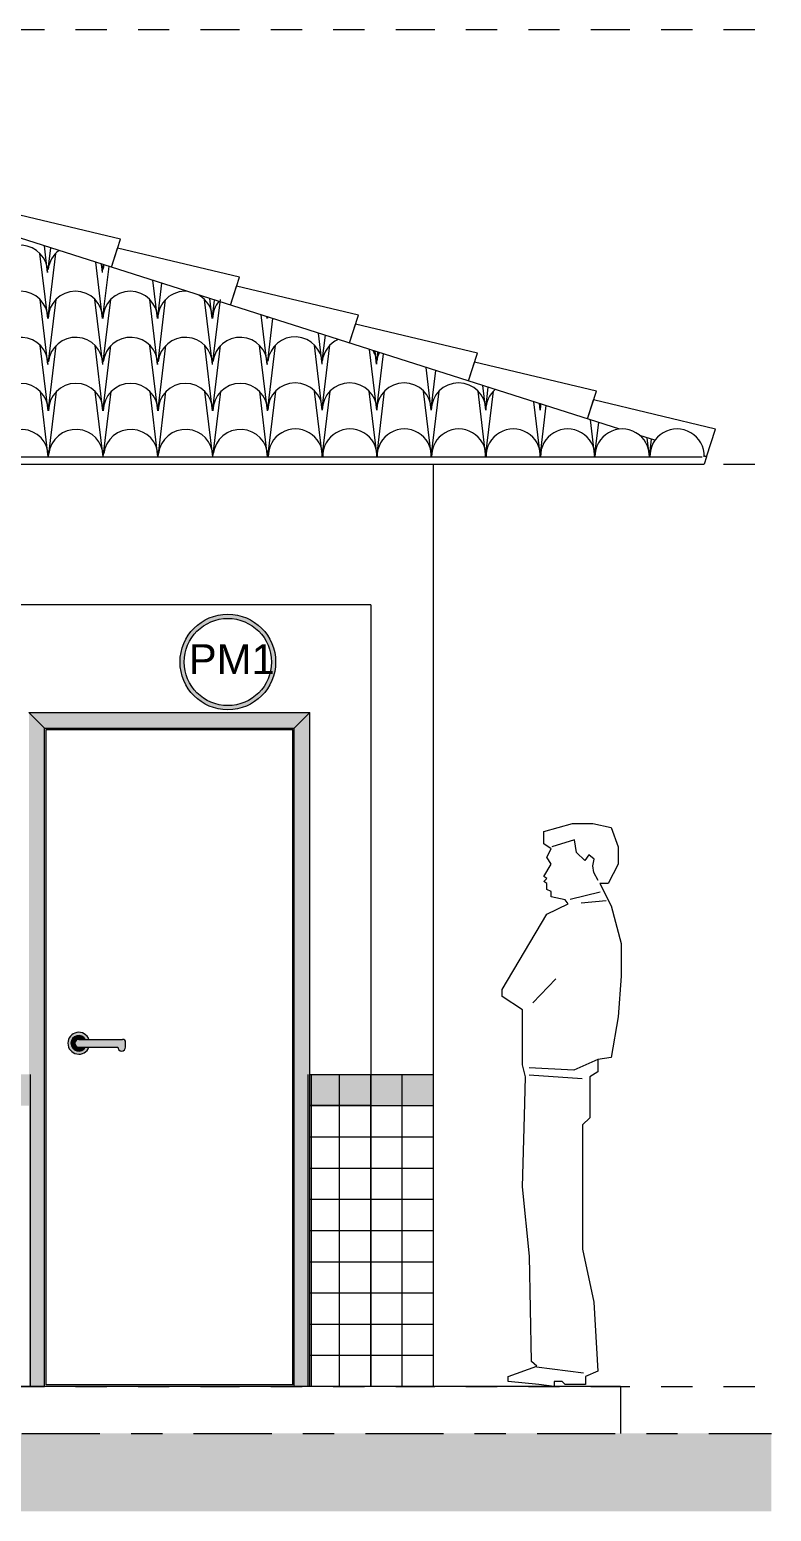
# Model space of a CAD drawing. Extents: x 11 to 195, y 73 to 157.
# Drawn here: x 49.244 to 51.619, y 117.253 to 122.001 of the extents above; entities that cross this region are included whole.
import ezdxf

# ---------------------------------------------------------------- set-up
doc = ezdxf.new("R2010")
doc.units = 0
doc.header["$LTSCALE"] = 0.005
doc.linetypes.add('C5', pattern=[60, 50, -5, 0, -5])
doc.linetypes.add('TRAÇO-2PTOS_P', pattern=[0.625, 0.25, -0.125, 0, -0.125, 0, -0.125])
doc.layers.get('0').update_dxf_attribs({"linetype": 'CONTINUOUS'})
for name, color, linetype in [('01', 1, 'CONTINUOUS'), ('0_HATCH', 1, 'CONTINUOUS'), ('252', 252, 'CONTINUOUS'), ('A-01', 1, 'CONTINUOUS'), ('A-ESQ', 1, 'CONTINUOUS'), ('A-HACHURA', 7, 'CONTINUOUS'), ('AR-HAT-SERVIÇO', 253, 'CONTINUOUS'), ('ARQ-EXO-1_050', 251, 'C5'), ('ARQ-SMB-1_100', 1, 'CONTINUOUS'), ('ARQ-TXT-1_075', 2, 'CONTINUOUS'), ('BL-AR-TELHA 2', 2, 'CONTINUOUS'), ('TELHA', 3, 'CONTINUOUS')]:
    doc.layers.add(name, color=color, linetype=linetype)
doc.styles.add('ESC-50-A20', font='arial.ttf', dxfattribs={"height": 0.1})

# ---------------------------------------------------------------- blocks, each defined once
blk = doc.blocks.new('HUM01')
at = {"color": 0, "linetype": 'Continuous'}
blk.add_lwpolyline([(-0.1729, 1.6119), (-0.1468, 1.6119), (-0.1827, 1.5401), (-0.2154, 1.4194), (-0.2154, 1.3149), (-0.2056, 1.1844), (-0.1827, 1.0539), (-0.1403, 1.0474), (-0.1403, 1.0082), (-0.1142, 0.9919), (-0.1142, 0.8614), (-0.0914, 0.8386), (-0.0914, 0.5938), (-0.0914, 0.4405), (-0.1273, 0.2708), (-0.1403, 0.0489), (-0.1011, 0.0326), (-0.1011, 0.0065), (-0.0359, 0.0065), (-0.0261, 0.0163), (0, 0.0163), (0, 0), (0.0489, 0.0065), (0.1468, 0.0163), (0.1468, 0.0326), (0.0555, 0.0653), (0.072, 0.0805), (0.0783, 0.4177), (0.1011, 0.6395), (0.0946, 0.8679), (0.0914, 0.9919), (0.1011, 1.0311), (0.1011, 1.2073), (0.1664, 1.2497), (0.1664, 1.2725), (0.0228, 1.514), (-0.0457, 1.5466), (-0.0359, 1.5597), (0.0098, 1.5695), (0.0098, 1.5858), (0.0228, 1.5923), (0.0228, 1.6119), (0.0326, 1.6184), (0.0228, 1.6282), (0.0326, 1.6347), (0.0098, 1.6739), (0.0228, 1.6967), (0.0098, 1.7228), (0.0326, 1.7391), (0.0326, 1.7783), (0.0326, 1.7783), (-0.0587, 1.8044), (-0.124, 1.8044), (-0.1827, 1.7913), (-0.2056, 1.7293), (-0.2056, 1.6739)], close=True, dxfattribs=at)
for points in [[(-0.1408, 1.6218), (-0.1276, 1.6473), (-0.1243, 1.6688), (-0.1284, 1.6902), (-0.1111, 1.7034), (-0.0987, 1.6861), (-0.0715, 1.7108), (-0.0656, 1.7513), (0.0069, 1.7289)], [(-0.1481, 1.5836), (-0.0517, 1.5605)], [(-0.1673, 1.5566), (-0.0864, 1.5489)], [(-0.0055, 1.3062), (0.0678, 1.2292)], [(-0.1403, 1.0474), (-0.0633, 1.0135), (0.0793, 1.0212)], [(-0.0903, 0.9865), (0.0793, 0.9981)], [(-0.0941, 0.0428), (0.0562, 0.0621)]]:
    blk.add_lwpolyline(points, dxfattribs=at)

msp = doc.modelspace()

# ---------------------------------------------------------------- hatches: boundary and pattern name
at = {"layer": '01'}
for points in [[(49.4232, 118.7658), (49.4342, 118.7658, 5.415339), (49.4342, 118.7408), (49.4232, 118.7408, -3.732051)], [(49.5265, 118.7408, 1), (49.5515, 118.7408), (49.5515, 118.7558, 0.414214), (49.5415, 118.7658), (49.4015, 118.7658, 1), (49.4015, 118.7408)]]:
    msp.add_hatch(color=250, dxfattribs=at).paths.add_polyline_path(points)
msp.add_hatch(color=250, dxfattribs=at).paths.add_polyline_path([(49.4015, 118.7658), (49.4232, 118.7658, 3.732051), (49.4232, 118.7408), (49.4015, 118.7408, -1)], flags=17)
at = {"layer": '0_HATCH'}
h = msp.add_hatch(color=160, dxfattribs=at)
h.paths.add_polyline_path([(49.292, 119.7633), (49.242, 119.8133), (49.242, 117.6533), (49.292, 117.6533)])
h.paths.add_polyline_path([(50.1415, 119.8133), (49.242, 119.8133), (49.292, 119.7633), (50.0915, 119.7633)])
h.paths.add_polyline_path([(50.1415, 119.8133), (50.0915, 119.7633), (50.0915, 117.6533), (50.1415, 117.6533)])
h = msp.add_hatch(color=160, dxfattribs=at)
h.paths.add_polyline_path([(38.5815, 118.5533), (38.5815, 118.6533), (37.931, 118.6533), (37.931, 118.5533)])
h.paths.add_polyline_path([(49.242, 118.5533), (49.242, 118.6533), (46.6865, 118.6533), (46.6865, 118.5533)])
h.paths.add_polyline_path([(34.9865, 118.6533), (34.9865, 118.5533), (37.0315, 118.5533), (37.0315, 118.6533)])
h.paths.add_polyline_path([(40.1615, 118.6533), (40.1615, 118.5533), (40.3815, 118.5533), (40.3815, 118.6533)])
h.paths.add_polyline_path([(39.9615, 118.5533), (39.9615, 118.6533), (39.481, 118.6533), (39.481, 118.5533)])
h.paths.add_polyline_path([(45.3615, 118.6533), (45.3615, 118.5533), (45.7815, 118.5533), (45.7815, 118.6533)])
h.paths.add_polyline_path([(45.1615, 118.5533), (45.1615, 118.6533), (44.7365, 118.6533), (44.7365, 118.5533)])
h.paths.add_polyline_path([(50.3365, 118.5533), (50.3365, 118.6533), (50.1415, 118.6533), (50.1415, 118.5533)])
h.paths.add_polyline_path([(43.3665, 118.6533), (43.3665, 118.5533), (43.8315, 118.5533), (43.8315, 118.6533)])
h.paths.add_polyline_path([(42.4665, 118.5533), (42.4665, 118.6533), (41.281, 118.6533), (41.281, 118.5533)])
h = msp.add_hatch(color=160, dxfattribs=at)
h.paths.add_polyline_path([(50.4365, 118.6533), (50.3365, 118.6533), (50.3365, 118.5533), (50.4365, 118.5533)])
h.paths.add_polyline_path([(50.5365, 118.6533), (50.4365, 118.6533), (50.4365, 118.5533), (50.5365, 118.5533)])
at = {"layer": 'A-HACHURA'}
msp.add_hatch(color=254, dxfattribs=at).paths.add_polyline_path([(51.6194, 117.2533), (51.6194, 117.5033), (32.6677, 117.5033), (32.6677, 117.2533)])
at = {"layer": 'ARQ-SMB-1_100'}
h = msp.add_hatch(color=252, dxfattribs=at)
edge = h.paths.add_edge_path()
edge.add_arc((49.8789, 119.9749), 0.1531, 0, 360)
edge = h.paths.add_edge_path(flags=17)
edge.add_arc((49.8789, 119.9749), 0.1397, 0, 360)

# ---------------------------------------------------------------- linework, layer by layer
at = {"layer": '01'}
for p, q in [((49.4015, 118.7658), (49.5415, 118.7658)), ((49.5515, 118.7408), (49.5515, 118.7558)), ((49.4015, 118.7408), (49.5265, 118.7408))]:
    msp.add_line(p, q, dxfattribs=at)
at = {"layer": '01', "color": 251}
for p, q in [((49.2465, 117.6533), (49.2465, 118.6533)), ((50.1365, 117.6533), (50.1365, 118.6533)), ((50.1465, 117.6533), (50.1465, 118.6533)), ((50.3365, 117.6533), (50.3365, 118.6533)), ((50.3365, 117.6533), (50.3365, 118.6533)), ((50.3365, 118.6533), (50.5365, 118.6533)), ((50.4365, 118.6533), (50.4365, 117.6533)), ((50.3365, 118.5533), (50.5365, 118.5533)), ((50.3365, 118.4533), (50.5365, 118.4533)), ((50.3365, 118.3533), (50.5365, 118.3533)), ((50.3365, 118.2533), (50.5365, 118.2533)), ((50.3365, 118.1533), (50.5365, 118.1533)), ((50.3365, 118.0533), (50.5365, 118.0533)), ((50.3365, 117.9533), (50.5365, 117.9533)), ((50.3365, 117.8533), (50.5365, 117.8533)), ((50.3365, 117.7533), (50.5365, 117.7533))]:
    msp.add_line(p, q, dxfattribs=at)
at = {"layer": '01'}
for centre, radius, start, end in [((49.4015, 118.7533), 0.035, 20.9248, 339.0752), ((49.4015, 118.7533), 0.025, 30, 330), ((49.4015, 118.7533), 0.0125, 90, 270), ((49.5415, 118.7558), 0.01, 0, 90), ((49.539, 118.7408), 0.0125, 180, 0)]:
    msp.add_arc(centre, radius, start, end, dxfattribs=at)
at = {"layer": '252'}
for p, q in [((50.2365, 117.6533), (50.2365, 118.6533)), ((50.1415, 118.4533), (50.3365, 118.4533)), ((50.1415, 118.3533), (50.3365, 118.3533)), ((50.1415, 118.2533), (50.3365, 118.2533)), ((50.1415, 118.1533), (50.3365, 118.1533)), ((50.1415, 118.0533), (50.3365, 118.0533)), ((50.1415, 117.9533), (50.3365, 117.9533)), ((50.1415, 117.8533), (50.3365, 117.8533)), ((50.1415, 117.7533), (50.3365, 117.7533))]:
    msp.add_line(p, q, dxfattribs=at)
for points in [[(50.1415, 118.6533), (50.3365, 118.6533)], [(50.3365, 118.5533), (50.1415, 118.5533)]]:
    msp.add_lwpolyline(points, dxfattribs=at)
at = {"layer": 'A-01', "color": 3}
for p, q in [((51.1339, 120.7213), (47.4115, 121.9077)), ((51.2467, 120.6853), (51.1986, 120.7007)), ((51.4121, 120.6326), (51.4041, 120.6351)), ((51.4121, 120.6326), (51.4048, 120.6349)), ((51.4121, 120.6325), (51.4048, 120.6083)), ((51.4121, 120.6325), (51.4048, 120.6083)), ((50.5365, 120.5533), (50.5365, 117.6533)), ((50.3365, 120.1583), (50.3365, 117.6533))]:
    msp.add_line(p, q, dxfattribs=at)
at = {"layer": 'A-01', "color": 5}
for q in [(34.1865, 117.6533), (51.1365, 117.5033)]:
    msp.add_line((51.1365, 117.6533), q, dxfattribs=at)
at = {"layer": 'A-01', "color": 3}
for points in [[(34.7865, 120.1583), (34.7865, 120.6083), (50.5365, 120.6083), (50.5365, 120.1583)], [(50.3365, 120.1583), (45.3615, 120.1583)]]:
    msp.add_lwpolyline(points, dxfattribs=at)
at = {"layer": 'A-ESQ', "color": 2}
for p, q in [((49.242, 119.8133), (50.1415, 119.8133)), ((49.292, 119.7633), (49.242, 119.8133)), ((50.0915, 119.7633), (50.1415, 119.8133)), ((50.1415, 117.6533), (50.1415, 119.8133)), ((49.292, 119.7633), (50.0915, 119.7633)), ((49.292, 117.6533), (49.292, 119.7633)), ((49.297, 117.6583), (49.297, 119.7583)), ((49.297, 119.7583), (50.0865, 119.7583)), ((50.0865, 117.6583), (50.0865, 119.7583)), ((50.0915, 117.6533), (50.0915, 119.7633)), ((50.0865, 117.6583), (49.297, 117.6583))]:
    msp.add_line(p, q, dxfattribs=at)
at = {"layer": 'AR-HAT-SERVIÇO', "color": 253}
for p, q in [((50.1415, 118.6533), (50.3365, 118.6533)), ((50.1415, 118.5533), (50.3365, 118.5533))]:
    msp.add_line(p, q, dxfattribs=at)
for points in [[(50.1415, 118.6533), (50.3365, 118.6533)], [(50.3365, 118.5533), (50.1415, 118.5533)]]:
    msp.add_lwpolyline(points, dxfattribs=at)
at = {"layer": 'ARQ-EXO-1_050', "color": 252, "linetype": 'TRAÇO-2PTOS_P', "ltscale": 100}
for p, q in [((32.9165, 122.0012), (51.6194, 122.0012)), ((32.9165, 120.6083), (51.6194, 120.6083)), ((32.9165, 117.6533), (51.6194, 117.6533))]:
    msp.add_line(p, q, dxfattribs=at)
at = {"layer": 'ARQ-EXO-1_050', "color": 252}
for q in [(51.6194, 117.5033), (51.1365, 117.5033)]:
    msp.add_line((32.1693, 117.5033), q, dxfattribs=at)
at = {"layer": 'ARQ-SMB-1_100', "color": 252}
for radius in [0.1531, 0.1397]:
    msp.add_circle((49.8789, 119.9749), radius, dxfattribs=at)
at = {"layer": 'BL-AR-TELHA 2'}
for p, q in [((49.3017, 121.2228), (49.2914, 121.3085)), ((49.3023, 121.0752), (49.2771, 121.2842)), ((49.3034, 121.2322), (49.3118, 121.302)), ((49.3034, 121.08), (49.328, 121.2842)), ((49.4778, 121.0752), (49.4561, 121.2561)), ((49.4773, 121.2228), (49.474, 121.2504)), ((49.479, 121.2322), (49.4809, 121.2481)), ((49.479, 121.08), (49.4986, 121.2425)), ((49.6534, 121.0752), (49.6387, 121.1979)), ((49.6546, 121.08), (49.6676, 121.1886)), ((49.3028, 120.9277), (49.2777, 121.1366)), ((49.3046, 120.9371), (49.3286, 121.1366)), ((49.4784, 120.9277), (49.4533, 121.1366)), ((49.4801, 120.9371), (49.5041, 121.1366)), ((49.654, 120.9277), (49.6288, 121.1366)), ((49.6557, 120.9371), (49.6797, 121.1366)), ((49.8296, 120.9277), (49.8044, 121.1366)), ((49.829, 121.0752), (49.8212, 121.1397)), ((49.8301, 121.08), (49.8367, 121.1347)), ((49.8313, 120.9371), (49.8553, 121.1366)), ((50.0051, 120.9277), (49.9859, 121.0872)), ((50.0046, 121.0752), (50.0038, 121.0815)), ((50.007, 120.9387), (50.0235, 121.0752)), ((50.1809, 120.9292), (50.1689, 121.0289)), ((49.3034, 120.7801), (49.2783, 120.9891)), ((49.3046, 120.7849), (49.3291, 120.9891)), ((49.479, 120.7801), (49.4538, 120.9891)), ((49.4801, 120.7849), (49.5047, 120.9891)), ((49.6546, 120.7801), (49.6294, 120.9891)), ((49.6557, 120.7849), (49.6803, 120.9891)), ((49.8301, 120.7801), (49.805, 120.9891)), ((49.8313, 120.7849), (49.8558, 120.9891)), ((50.0057, 120.7801), (49.9805, 120.9891)), ((50.007, 120.7864), (50.0316, 120.9906)), ((50.1815, 120.7817), (50.1563, 120.9906)), ((50.1814, 120.9387), (50.1914, 121.0217)), ((50.1814, 120.7864), (50.206, 120.9906)), ((50.3559, 120.7817), (50.3324, 120.9767)), ((50.3553, 120.9292), (50.3503, 120.971)), ((50.3558, 120.9387), (50.3594, 120.9681)), ((50.3558, 120.7864), (50.377, 120.9625)), ((50.5303, 120.7817), (50.5138, 120.9189)), ((50.5303, 120.7864), (50.545, 120.909)), ((49.304, 120.6326), (49.2788, 120.8415)), ((49.3046, 120.6326), (49.3297, 120.8415)), ((49.4796, 120.6326), (49.4544, 120.8415)), ((49.4801, 120.6326), (49.5053, 120.8415)), ((49.6551, 120.6326), (49.63, 120.8415)), ((49.6557, 120.6326), (49.6808, 120.8415)), ((49.8307, 120.6326), (49.8055, 120.8415)), ((49.8313, 120.6326), (49.8564, 120.8415)), ((50.0063, 120.6326), (49.9811, 120.8415)), ((50.0068, 120.6326), (50.0322, 120.8431)), ((50.1822, 120.6326), (50.1569, 120.8431)), ((50.1812, 120.6326), (50.2066, 120.8431)), ((50.3566, 120.6326), (50.3313, 120.8431)), ((50.3557, 120.6326), (50.381, 120.8431)), ((50.531, 120.6326), (50.5057, 120.8431)), ((50.5301, 120.6326), (50.5554, 120.8431)), ((50.7054, 120.6326), (50.6801, 120.8431)), ((50.7047, 120.7817), (50.6951, 120.8611)), ((50.7045, 120.6326), (50.7298, 120.8431)), ((50.7047, 120.7864), (50.713, 120.8554)), ((50.8799, 120.6326), (50.8586, 120.809)), ((50.8791, 120.7817), (50.8765, 120.8033)), ((50.8789, 120.6326), (50.8986, 120.7963)), ((50.8791, 120.7864), (50.8809, 120.8019)), ((51.0543, 120.6326), (51.04, 120.7512)), ((51.0533, 120.6326), (51.0666, 120.7427)), ((51.2287, 120.6326), (51.2214, 120.6934)), ((51.229, 120.6326), (51.2358, 120.6888))]:
    msp.add_line(p, q, dxfattribs=at)
for centre, radius, start, end in [((49.2148, 121.2228), 0.0875, 0, 173.4581), ((49.3903, 121.2228), 0.0875, 126.1284, 173.4581), ((49.3903, 121.2228), 0.0875, 0, 18.5137), ((49.5659, 121.2228), 0.0875, 163.4007, 173.4581), ((49.2153, 121.0752), 0.0875, 0, 180), ((49.3909, 121.0752), 0.0875, 0, 180), ((49.5665, 121.0752), 0.0875, 0, 180), ((49.7421, 121.0752), 0.0875, 84.777, 180), ((49.7421, 121.0752), 0.0875, 0, 59.865), ((49.9176, 121.0752), 0.0875, 140.7831, 180), ((49.9176, 121.0752), 0.0875, 0, 3.859), ((50.0934, 121.0768), 0.0875, 177.3841, 180), ((49.2159, 120.9277), 0.0875, 0, 173.4581), ((49.3915, 120.9277), 0.0875, 0, 173.4581), ((49.5671, 120.9277), 0.0875, 0, 173.4581), ((49.7426, 120.9277), 0.0875, 0, 173.4581), ((49.9182, 120.9277), 0.0875, 0, 173.4581), ((50.094, 120.9292), 0.0875, 0, 173.4581), ((50.2684, 120.9292), 0.0875, 114.6372, 173.4581), ((50.2684, 120.9292), 0.0875, 0, 30.0049), ((50.4428, 120.9292), 0.0875, 154.6135, 173.4581), ((49.2165, 120.7801), 0.0875, 0, 180), ((49.3921, 120.7801), 0.0875, 0, 180), ((49.5676, 120.7801), 0.0875, 0, 180), ((49.7432, 120.7801), 0.0875, 0, 180), ((49.9188, 120.7801), 0.0875, 0, 180), ((50.0945, 120.7817), 0.0875, 0, 180), ((50.2689, 120.7817), 0.0875, 0, 180), ((50.4433, 120.7817), 0.0875, 0, 180), ((50.6178, 120.7817), 0.0875, 0, 180), ((50.7922, 120.7817), 0.0875, 130.4429, 180), ((50.7922, 120.7817), 0.0875, 0, 14.1992), ((50.9666, 120.7817), 0.0875, 166.7493, 180), ((49.2171, 120.6326), 0.0875, 0, 173.4581), ((49.3926, 120.6326), 0.0875, 0, 173.4581), ((49.5682, 120.6326), 0.0875, 0, 173.4581), ((49.7438, 120.6326), 0.0875, 0, 173.4581), ((49.9193, 120.6326), 0.0875, 0, 173.4581), ((50.0954, 120.6344), 0.0872, 358.8033, 181.1967), ((50.2698, 120.6344), 0.0872, 358.8033, 181.1967), ((50.4442, 120.6344), 0.0872, 358.8033, 181.1967), ((50.6186, 120.6344), 0.0872, 358.8033, 181.1967), ((50.793, 120.6344), 0.0872, 358.8033, 181.1967), ((50.9674, 120.6344), 0.0872, 358.8033, 181.1967), ((51.1418, 120.6344), 0.0872, 358.8033, 181.1967), ((51.3176, 120.6344), 0.0872, 358.8033, 181.1967)]:
    msp.add_arc(centre, radius, start, end, dxfattribs=at)
at = {"layer": 'TELHA'}
for p, q in [((49.5351, 121.3294), (49.1449, 121.4223)), ((49.5067, 121.2403), (49.5351, 121.3294)), ((49.5067, 121.2403), (49.526, 121.3008)), ((49.9162, 121.2078), (49.526, 121.3008)), ((49.8878, 121.1188), (49.9162, 121.2078)), ((49.8878, 121.1188), (49.9071, 121.1792)), ((50.2973, 121.0862), (49.9071, 121.1792)), ((50.2689, 120.9972), (50.2973, 121.0862)), ((50.2689, 120.9972), (50.2882, 121.0576)), ((50.6784, 120.9646), (50.2882, 121.0576)), ((50.65, 120.8756), (50.6784, 120.9646)), ((50.65, 120.8756), (50.6692, 120.9361)), ((51.0594, 120.8431), (50.6692, 120.9361)), ((51.031, 120.7541), (51.0594, 120.8431)), ((51.031, 120.7541), (51.0503, 120.8145)), ((51.4405, 120.7215), (51.0503, 120.8145)), ((51.4121, 120.6325), (51.4405, 120.7215)), ((33.9108, 120.6326), (51.3981, 120.6326)), ((33.9174, 120.6083), (51.4048, 120.6083))]:
    msp.add_line(p, q, dxfattribs=at)

# ---------------------------------------------------------------- block references
at = {"layer": 'A-01', "xscale": -1}
msp.add_blockref('HUM01', (50.9236, 117.6533), dxfattribs=at)

# ---------------------------------------------------------------- texts
at = {"layer": 'ARQ-TXT-1_075', "style": 'ESC-50-A20'}
msp.add_attdef('PM1', (49.7537, 119.936, 0.0971), '', height=0.096, dxfattribs=at)

doc.saveas('drawing.dxf')
